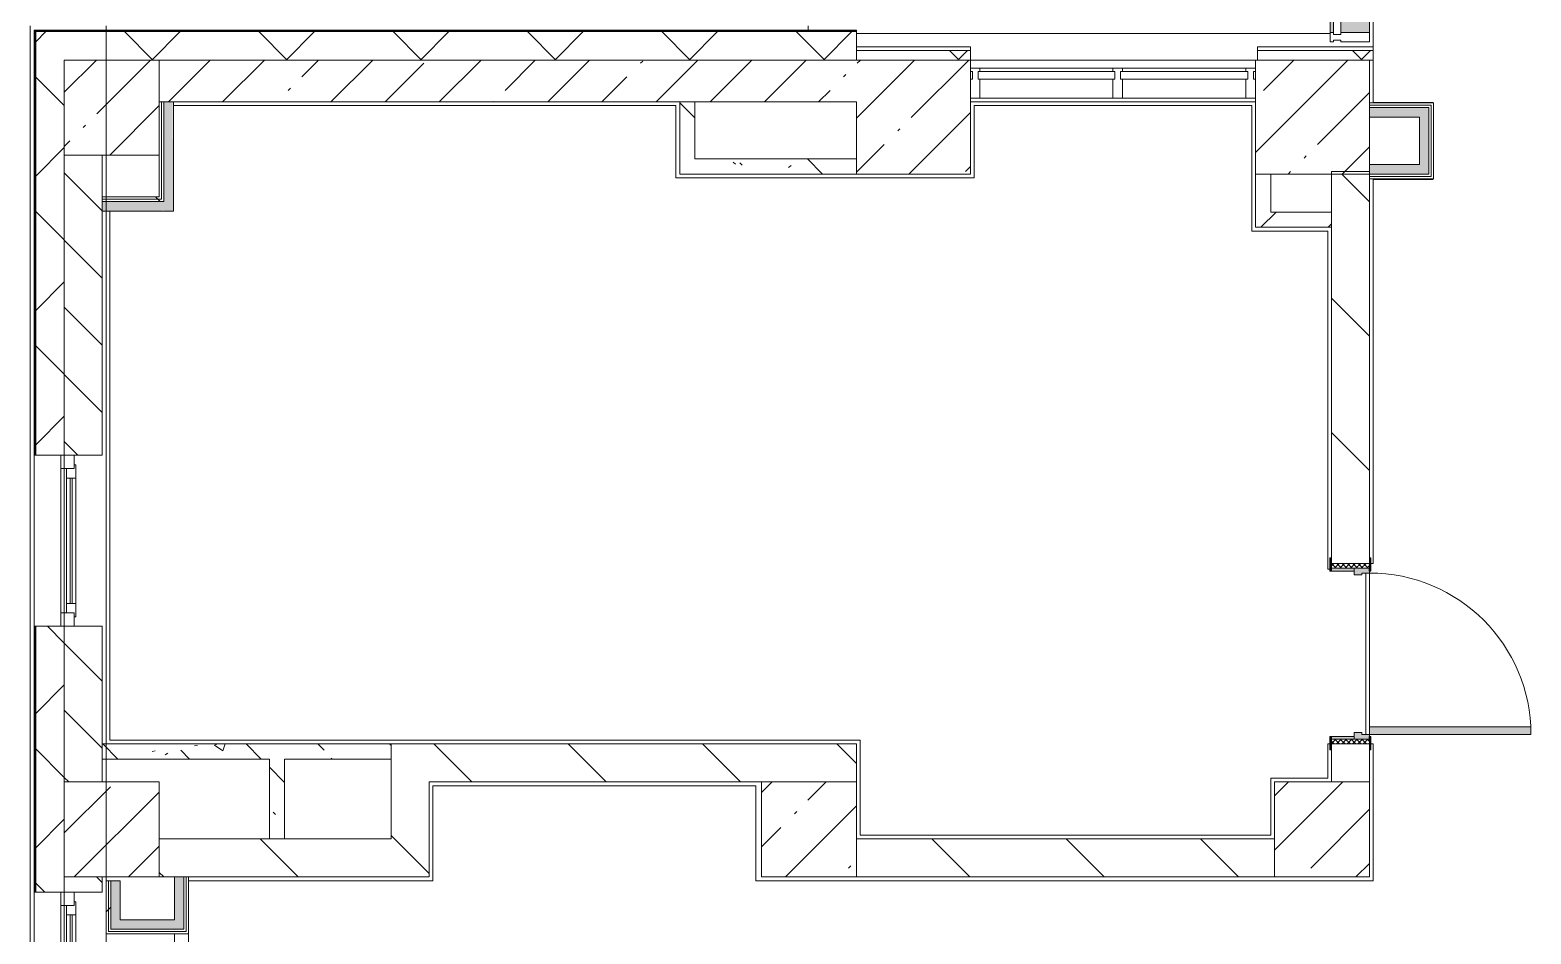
# Model space of a CAD drawing. Header units: millimetres. Extents: x 35144 to 233944, y -8553 to 29000.
# Drawn here: x 106644 to 114544, y 10600 to 15358 of the extents above; entities that cross this region are included whole.
import ezdxf

# ---------------------------------------------------------------- set-up
doc = ezdxf.new("R2010")
doc.units = ezdxf.units.MM
for name, color, linetype, lineweight, true_color in [('A-DOOR-3', 7, 'Continuous', 5, 0xaaaaaa), ('A-DOOR-4', 7, 'Continuous', 5, 0xe2e2e2), ('A-DOOR-FRAM-2', 7, 'Continuous', 5, 0xe2e2e2), ('A-DOOR-FRAM-3', 7, 'Continuous', 5, 0xaaaaaa), ('A-FLOR-1', 7, 'Continuous', 5, 0xaaaaaa), ('A-GLAZ-CWMG-4', 7, 'Continuous', 5, 0x383e42), ('I-WALL-29', 7, 'Continuous', 9, 0xe7e7e7), ('I-WALL-30', 7, 'Continuous', 5, 0xe7e7e7), ('I-WALL-33', 7, 'Continuous', 5, 0x787878)]:
    doc.layers.add(name, color=color, linetype=linetype, lineweight=lineweight, true_color=true_color)
for name, color, linetype, lineweight in [('A-GLAZ-2', 7, 'Continuous', 5), ('A-GLAZ-CURT-3', 7, 'Continuous', 5), ('A-GLAZ-CWMG-3', 7, 'Continuous', 5), ('A-WALL', 7, 'Continuous', 9), ('A-WALL-11', 7, 'Continuous', 5), ('I-WALL-32', 7, 'Continuous', 5), ('S-COLS-1', 7, 'Continuous', 5), ('Оси', 7, 'Continuous', 9)]:
    doc.layers.add(name, color=color, linetype=linetype, lineweight=lineweight)
pattern_1 = [(45, (106933.74, 0), (-353.553, 353.553), []), (135, (106933.74, 0), (-353.553, -353.553), [])]
pattern_2 = [(135, (106933.74, 0), (-353.553, -353.553), [])]
pattern_3 = [(45, (106933.74, 0), (-285.123, 285.123), []), (45, (107218.87, 0), (-285.123, 285.123), [504.031, -100.806, 16.764, -84.042])]
pattern_4 = [(135, (106933.74, 0), (-377.17, -377.17), [533.4, -88.9, 17.78, -88.9]), (135, (106933.74, 376.94), (-377.17, -377.17), []), (50, (106933.74, 0), (637.645, -55.787), [66.675, -733.425]), (355, (106933.74, 0), (-123.35, 668.7), [53.34, -586.74]), (100.451, (106986.9, -4.65), (514.3, 612.908), [56.665, -623.315]), (46.184, (106933.74, 177.8), (948.776, -147.15), [100.01, -1100.137]), (96.636, (107012.8, 165.5), (830.91, 865.997), [85, -934.973]), (351.184, (106933.7, 177.8), (830.92, 865.99), [80.01, -880.11]), (21, (107022.64, 133.35), (530.65, -357.928), [66.675, -733.425]), (326, (107022.64, 133.35), (216.308, 644.658), [53.34, -586.74]), (71.451, (107066.86, 103.5), (746.96, 286.724), [56.665, -623.315]), (37.5, (106933.74, 0), (10.8105, 295.9426), [16.764, -562.864, 16.764, -578.866, -588.962]), (37.5, (106933.74, 0), (10.8105, 295.9426), [-1175.258, 16.764, -572.198]), (7.5, (106933.74, 0), (233.869, 350.632), [16.764, -322.834, 16.764, -549.529, -224.472]), (7.5, (106933.74, 0), (233.869, 350.632), [-905.891, 16.764, -207.708]), (327.5, (106735.5, 0), (474.568, -20.0513), [16.764, -205.486, 16.764, -676.656, -920.115]), (327.5, (106735.5, 0), (474.568, -20.0513), [-915.67, 16.764, -903.351]), (317.5, (106646.6, 0), (518.452, 88.993), [16.764, -272.161, 16.764, -443.738, -653.415]), (317.5, (106646.6, 0), (518.452, 88.993), [-749.427, 16.764, -636.65])]
pattern_5 = [(45, (106933.74, 0), (-530.33, 530.33), []), (135, (106933.74, 0), (-530.33, -530.33), [])]

# ---------------------------------------------------------------- blocks, each defined once
blk = doc.blocks.new('Прямоугольный импост - Импост структурный с накладкой - 190мм-31929454-1_5_2_птичка')
at = {"layer": 'A-GLAZ-CWMG-3'}
for p, q in [((-50, 0), (-50, 17)), ((-50, 17), (0, 17)), ((-40, 0), (-50, 0)), ((-40, -40), (-40, 0)), ((0, 0), (-10, 0)), ((-10, 0), (-10, -40)), ((0, 17), (0, 0)), ((-50, -190), (-50, -40)), ((-50, -40), (-40, -40)), ((-10, -40), (0, -40)), ((0, -40), (0, -190)), ((0, -190), (-50, -190))]:
    blk.add_line(p, q, dxfattribs=at)
blk = doc.blocks.new('Системная панель - Стекло - 40мм-32473990-1_5_2_птичка')
at = {"layer": 'A-GLAZ-CURT-3'}
for p, q in [((325, 40), (-325, 40)), ((-325, 40), (-325, 0)), ((-325, 0), (325, 0)), ((325, 0), (325, 40))]:
    blk.add_line(p, q, dxfattribs=at)
blk = doc.blocks.new('Прямоугольный импост - Импост структурный с накладкой - 190мм-32473988-1_5_2_птичка')
at = {"layer": 'A-GLAZ-CWMG-4'}
for points in [[(6553, 15345), (6570, 15345), (6570, 15975), (6553, 15975), (6553, 15586.8)], [(6760, 15345), (6760, 15975), (6610, 15975), (6610, 15345)]]:
    blk.add_hatch(color=256, dxfattribs=at).paths.add_polyline_path(points)
at = {"layer": 'A-GLAZ-CWMG-3'}
for p, q in [((6553, 15345), (6553, 15975)), ((6760, 15345), (6760, 15975))]:
    blk.add_line(p, q, dxfattribs=at)
blk = doc.blocks.new('BSC_Колонна _Прямоугольная - 500х500-V125-1_5_2_птичка')
at = {"layer": 'S-COLS-1'}
h = blk.add_hatch(dxfattribs=at)
h.set_pattern_fill('FP_122', color=256, style=0, pattern_type=2)
h.set_pattern_definition([(45, (-140, -14950), (-285.123, 285.123), []), (45, (145.12, -14950), (-285.123, 285.123), [504.031, -100.806, 16.764, -84.042])])
h.paths.add_polyline_path([(250, -250), (250, 250), (-250, 250), (-250, -250), (65.2, -250)])
for p, q in [((250, 250), (-250, 250)), ((-250, 250), (-250, -250)), ((250, -250), (250, 250)), ((-250, -250), (250, -250))]:
    blk.add_line(p, q, dxfattribs=at)
blk = doc.blocks.new('120_Окно_СКБ_2Ст - 120_Окно_СКБ_2Ст 2300х2500 _мал створка справа_-22272277-1_5_2_птичка')
at = {"layer": 'A-GLAZ-2'}
for p, q in [((-1150, -127), (-1150, -57)), ((-1150, -57), (-1080, -57)), ((1150, -57), (-1150, -57)), ((-1080, -57), (-1080, -127)), ((250, -127), (250, -57)), ((250, -57), (320, -57)), ((320, -57), (320, -127)), ((1080, -127), (1080, -57)), ((1080, -57), (1150, -57)), ((1150, -57), (1150, -127)), ((-1080, -127), (-1150, -127)), ((-1150, -127), (-1100, -127)), ((-1080, -127), (-1100, -127)), ((-1100, -127), (-1100, -137)), ((-1100, -137), (270, -137)), ((270, -137), (-1100, -137)), ((250, -87), (-1080, -87)), ((-1080, -87), (-1080, -127)), ((-1030, -137), (-1030, -87)), ((-1030, -107), (200, -107)), ((200, -117), (-1030, -117)), ((200, -137), (200, -87)), ((250, -127), (250, -87)), ((320, -127), (250, -127)), ((270, -127), (250, -127)), ((270, -127), (300, -127)), ((270, -137), (270, -127)), ((320, -127), (300, -127)), ((300, -127), (300, -137)), ((300, -137), (1100, -137)), ((1100, -137), (300, -137)), ((1080, -87), (320, -87)), ((320, -87), (320, -127)), ((370, -137), (370, -87)), ((370, -107), (1030, -107)), ((1030, -117), (370, -117)), ((1030, -137), (1030, -87)), ((1080, -127), (1080, -87)), ((1150, -127), (1080, -127)), ((1100, -127), (1080, -127)), ((1100, -127), (1150, -127)), ((1100, -137), (1100, -127))]:
    blk.add_line(p, q, dxfattribs=at)
blk = doc.blocks.new('120_Окно_СКБ_1Ст - 120_Окно_СКБ_1Ст 900х2500_h_-V136-1_5_2_птичка')
at = {"layer": 'A-GLAZ-2'}
for p, q in [((-450, -127), (-450, -57)), ((-450, -57), (-380, -57)), ((450, -57), (-450, -57)), ((-380, -57), (-380, -127)), ((380, -127), (380, -57)), ((380, -57), (450, -57)), ((450, -57), (450, -127)), ((-380, -127), (-450, -127)), ((-450, -127), (-400, -127)), ((-380, -127), (-400, -127)), ((-400, -127), (-400, -137)), ((-400, -137), (400, -137)), ((400, -137), (-400, -137)), ((380, -87), (-380, -87)), ((-380, -87), (-380, -127)), ((-330, -137), (-330, -87)), ((-330, -107), (330, -107)), ((330, -117), (-330, -117)), ((330, -137), (330, -87)), ((380, -127), (380, -87)), ((450, -127), (380, -127)), ((400, -127), (380, -127)), ((400, -127), (450, -127)), ((400, -137), (400, -127))]:
    blk.add_line(p, q, dxfattribs=at)
blk = doc.blocks.new('110_Дверь_СКБ_1Ст_Внутренняя1 - Д-8 950x2100h_охрана-V164-1_5_2_птичка')
at = {"layer": 'A-DOOR-3'}
h = blk.add_hatch(dxfattribs=at)
h.set_pattern_fill('FP_31', color=256, style=0, pattern_type=2)
h.set_pattern_definition([(135, (1826.41, 164.685), (-14.14214, -14.14214), []), (225, (1826.41, 164.685), (14.14214, -14.14214), [])])
h.paths.add_polyline_path([(487.5, 100), (462.5, 100), (462.5, -100), (487.5, -100), (487.5, 87.1)])
at = {"layer": 'A-DOOR-4'}
h = blk.add_hatch(color=256, dxfattribs=at)
h.paths.add_polyline_path([(462.5, 80), (462.5, 100), (437.5, 100), (437.5, 60), (427.5, 60), (427.5, 20), (462.5, 20)])
h.paths.add_polyline_path([(-402.5, 20), (-402.5, 60), (-412.5, 60), (-412.5, 100), (-437.5, 100), (-433.5, 20), (-412.5, 20)])
at = {"layer": 'A-DOOR-FRAM-2'}
for points in [[(437.5, 950), (397.5, 950), (397.5, 100), (437.5, 100), (437.5, 120)], [(-422.5, 108), (-492.5, 108), (-492.5, 100), (-422.5, 100.8)], [(517.5, 100), (517.5, 108), (447.5, 108), (447.5, 100), (487.5, 100)], [(-422.5, 20), (-437.5, 20), (-433.5, -100), (-422.5, -100)], [(462.5, -100), (462.5, 20), (447.5, 20), (447.5, -100)], [(-422.5, -100), (-492.5, -100), (-492.5, -108), (-422.5, -108)], [(517.5, -100), (447.5, -100), (447.5, -108), (517.5, -108)]]:
    blk.add_hatch(color=256, dxfattribs=at).paths.add_polyline_path(points)
at = {"layer": 'A-DOOR-FRAM-3'}
h = blk.add_hatch(dxfattribs=at)
h.set_pattern_fill('FP_32', color=256, style=0, pattern_type=2)
h.set_pattern_definition([(45, (-296.384, 164.685), (-14.1421, 14.1421), []), (135, (-296.384, 164.685), (-14.1421, -14.1421), [])])
h.paths.add_polyline_path([(-437.5, 100), (-462.5, 100), (-462.5, -100), (-437.5, -100), (-437.5, 80)])
at = {"layer": 'A-DOOR-3'}
for p, q in [((437.5, 950), (397.5, 950)), ((397.5, 950), (397.5, 100)), ((437.5, 100), (437.5, 950)), ((397.5, 100), (437.5, 100))]:
    blk.add_line(p, q, dxfattribs=at)
blk.add_arc((437.5, 100), 850, 90, 180, dxfattribs=at)
at = {"layer": 'A-DOOR-FRAM-3'}
for p, q in [((-422.5, 108), (-492.5, 108)), ((-492.5, 108), (-492.5, 100)), ((-492.5, 100), (-422.5, 100)), ((-437.5, 100), (-462.5, 100)), ((-462.5, 100), (-462.5, -100)), ((-412.5, 100), (-437.5, 100)), ((-437.5, 100), (-437.5, 20)), ((-437.5, -100), (-437.5, 100)), ((-422.5, 100), (-437.5, 100)), ((-437.5, 100), (-437.5, 99)), ((-437.5, 99), (-422.5, 99)), ((-422.5, 100), (-422.5, 108)), ((-422.5, 99), (-422.5, 100)), ((-412.5, 60), (-412.5, 100)), ((437.5, 100), (437.5, 60)), ((462.5, 100), (437.5, 100)), ((517.5, 108), (447.5, 108)), ((447.5, 108), (447.5, 100)), ((462.5, 100), (447.5, 100)), ((447.5, 100), (447.5, 99)), ((447.5, 100), (517.5, 100)), ((447.5, 99), (462.5, 99)), ((462.5, 20), (462.5, 100)), ((487.5, 100), (462.5, 100)), ((462.5, 100), (462.5, -100)), ((462.5, 99), (462.5, 100)), ((487.5, -100), (487.5, 100)), ((517.5, 100), (517.5, 108)), ((-437.5, 20), (-402.5, 20)), ((-422.5, 20), (-437.5, 20)), ((-437.5, 20), (-437.5, -100)), ((-422.5, -100), (-422.5, 20)), ((-402.5, 60), (-412.5, 60)), ((-402.5, 20), (-402.5, 60)), ((437.5, 60), (427.5, 60)), ((427.5, 60), (427.5, 20)), ((427.5, 20), (462.5, 20)), ((462.5, 20), (447.5, 20)), ((447.5, 20), (447.5, -100)), ((462.5, -100), (462.5, 20)), ((-422.5, -100), (-492.5, -100)), ((-492.5, -100), (-492.5, -108)), ((-492.5, -108), (-422.5, -108)), ((-462.5, -100), (-437.5, -100)), ((-437.5, -100), (-422.5, -100)), ((-422.5, -108), (-422.5, -100)), ((447.5, -100), (462.5, -100)), ((517.5, -100), (447.5, -100)), ((447.5, -100), (447.5, -108)), ((447.5, -108), (517.5, -108)), ((462.5, -100), (487.5, -100)), ((517.5, -108), (517.5, -100))]:
    blk.add_line(p, q, dxfattribs=at)
blk = doc.blocks.new('BSC_Колонна _Прямоугольная - 500х500-22206884-1_5_2_птичка')
at = {"layer": 'S-COLS-1'}
h = blk.add_hatch(dxfattribs=at)
h.set_pattern_fill('FP_169', color=256, style=0, pattern_type=2)
h.set_pattern_definition([(45, (-6510, -11150), (-285.123, 285.123), []), (45, (-6224.88, -11150), (-285.123, 285.123), [504.031, -100.806, 16.764, -84.042])])
h.paths.add_polyline_path([(-54.2, -250), (250, -250), (250, 250), (-250, 248.7), (-250, -250), (-69, -250)])
for p, q in [((250, 250), (-250, 250)), ((-250, 250), (-250, -250)), ((250, -250), (250, 250)), ((-250, -250), (250, -250))]:
    blk.add_line(p, q, dxfattribs=at)
blk = doc.blocks.new('BSC_Колонна _Прямоугольная - 500х500-V184-1_5_2_птичка')
at = {"layer": 'S-COLS-1'}
h = blk.add_hatch(dxfattribs=at)
h.set_pattern_fill('FP_170', color=256, style=0, pattern_type=2)
h.set_pattern_definition([(45, (-3810, -11150), (-285.123, 285.123), []), (45, (-3524.88, -11150), (-285.123, 285.123), [504.031, -100.806, 16.764, -84.042])])
h.paths.add_polyline_path([(-80, -250), (250, -250), (250, 250), (-250, 250), (-250, -250)])
for p, q in [((250, 250), (-250, 250)), ((-250, 250), (-250, -250)), ((250, -250), (250, 250)), ((-250, -250), (250, -250))]:
    blk.add_line(p, q, dxfattribs=at)
blk = doc.blocks.new('BSC_Колонна _Прямоугольная - 500х500-V194-1_5_2_птичка')
at = {"layer": 'S-COLS-1'}
h = blk.add_hatch(dxfattribs=at)
h.set_pattern_fill('FP_179', color=256, style=0, pattern_type=2)
h.set_pattern_definition([(45, (-140, -11150), (-285.123, 285.123), []), (45, (145.12, -11150), (-285.123, 285.123), [504.031, -100.806, 16.764, -84.042])])
h.paths.add_polyline_path([(-250, -250), (250, -250), (250, 250), (-250, 250), (-250, -156)])
for p, q in [((250, 250), (-250, 250)), ((-250, 250), (-250, -250)), ((250, -250), (250, 250)), ((-250, -250), (250, -250))]:
    blk.add_line(p, q, dxfattribs=at)
blk = doc.blocks.new('Системная панель - Стекло - 40мм-23997278-1_5_2_птичка')
at = {"layer": 'A-GLAZ-CURT-3'}
for p, q in [((360, 0), (-360, 0)), ((-360, 0), (-360, -40)), ((-360, -40), (360, -40)), ((360, -40), (360, 0))]:
    blk.add_line(p, q, dxfattribs=at)
blk = doc.blocks.new('Прямоугольный импост - Импост структурный с накладкой - 160мм-23997279-1_5_2_птичка')
at = {"layer": 'A-GLAZ-CWMG-3'}
for p, q in [((-50, 40), (-50, 140)), ((-50, 140), (0, 140)), ((0, 140), (0, 40)), ((-40, 40), (-50, 40)), ((-50, -17), (-50, 0)), ((-50, 0), (-40, 0)), ((-40, 0), (-40, 40)), ((-10, 40), (-10, 0)), ((0, 40), (-10, 40)), ((-10, 0), (0, 0)), ((0, 0), (0, -17)), ((0, -17), (-50, -17))]:
    blk.add_line(p, q, dxfattribs=at)
blk = doc.blocks.new('Прямоугольный импост - Импост структурный с накладкой - 160мм-23997280-1_5_2_птичка')
at = {"layer": 'A-GLAZ-CWMG-3'}
for p, q in [((0, 140), (-50, 140)), ((-50, 140), (-50, 40)), ((0, 40), (0, 140)), ((-50, 40), (-40, 40)), ((-40, 0), (-50, 0)), ((-50, 0), (-50, -17)), ((-40, 40), (-40, 0)), ((-10, 0), (-10, 40)), ((-10, 40), (0, 40)), ((0, 0), (-10, 0)), ((0, -17), (0, 0)), ((-50, -17), (0, -17))]:
    blk.add_line(p, q, dxfattribs=at)
blk = doc.blocks.new('Прямоугольный импост - Импост структурный с накладкой - 160мм-23752558-1_5_2_птичка')
at = {"layer": 'A-GLAZ-CWMG-3'}
for p, q in [((5410, 15157), (4710, 15157)), ((5410, 15000), (4710, 15000))]:
    blk.add_line(p, q, dxfattribs=at)
blk = doc.blocks.new('Системная панель - Стекло - 40мм-23997281-1_5_2_птичка')
at = {"layer": 'A-GLAZ-CURT-3'}
for p, q in [((335, 0), (-335, 0)), ((-335, 0), (-335, -40)), ((335, -40), (335, 0)), ((-335, -40), (335, -40))]:
    blk.add_line(p, q, dxfattribs=at)
blk = doc.blocks.new('Прямоугольный импост - Импост структурный с накладкой - 160мм-23772036-1_5_2_птичка')
at = {"layer": 'A-GLAZ-CWMG-3'}
for p, q in [((6110, 15157), (5460, 15157)), ((6110, 15000), (5460, 15000))]:
    blk.add_line(p, q, dxfattribs=at)
blk = doc.blocks.new('Прямоугольный импост - Импост структурный с накладкой - 160мм-23997282-1_5_2_птичка')
at = {"layer": 'A-GLAZ-CWMG-3'}
for p, q in [((-25, 40), (-25, 140)), ((-25, 140), (25, 140)), ((25, 140), (25, 40)), ((-15, 40), (-25, 40)), ((-25, -17), (-25, 0)), ((-25, 0), (-15, 0)), ((-15, 0), (-15, 40)), ((15, 40), (15, 0)), ((25, 40), (15, 40)), ((15, 0), (25, 0)), ((25, 0), (25, -17)), ((25, -17), (-25, -17))]:
    blk.add_line(p, q, dxfattribs=at)
blk = doc.blocks.new('Зашивка приборов отопления14 - Зашивка приборов отопления-33280456-1_5_2_птичка')
at = {"layer": 'A-WALL-11'}
for p, q in [((37471.9, 23439), (35371.9, 23439)), ((35371.9, 23079), (37471.9, 23079)), ((37471.9, 23079), (35371.9, 23079)), ((35371.9, 23004), (37471.9, 23004))]:
    blk.add_line(p, q, dxfattribs=at)

msp = doc.modelspace()

# ---------------------------------------------------------------- hatches: boundary and pattern name
at = {"layer": 'A-WALL-11'}
h = msp.add_hatch(dxfattribs=at)
h.set_pattern_fill('FP_98', color=256, style=0, pattern_type=2)
h.set_pattern_definition(pattern_1)
h.paths.add_polyline_path([(106823.7, -100), (106823.7, 3670), (106673.7, 3670), (106673.7, -100)])
h.paths.add_polyline_path([(106673.7, 5220), (106823.7, 5220), (106823.7, 5620), (106673.7, 5620), (106673.7, 5520)])
h.paths.add_polyline_path([(106673.7, 7320), (106823.7, 7320), (106823.7, 8520), (106673.7, 8520), (106673.7, 7544.6)])
h.paths.add_polyline_path([(106734.4, 10820), (106823.7, 10820), (106823.7, 12220), (106673.7, 12220), (106673.7, 10820)])
h.paths.add_polyline_path([(106823.7, 13120), (106823.2, 15350), (106673.7, 15350), (106673.7, 13120), (106779.4, 13120)])
h = msp.add_hatch(dxfattribs=at)
h.set_pattern_fill('FP_98', color=256, style=0, pattern_type=2)
h.set_pattern_definition(pattern_1)
h.paths.add_polyline_path([(110819.9, 15200), (110993.7, 15200), (110992.6, 15350), (106823.7, 15350), (106823.7, 15200), (110738.7, 15200)])
h = msp.add_hatch(dxfattribs=at)
h.set_pattern_fill('FP_90', color=256, style=0, pattern_type=2)
h.set_pattern_definition([(135, (106933.74, 0), (-176.7767, -176.7767), [])])
h.paths.add_polyline_path([(107023.7, 7900), (107023.7, 8520), (106823.7, 8520), (106823.7, 7900)])
h.paths.add_polyline_path([(107023.7, 10820), (107023.7, 10900), (106823.7, 10900), (106823.7, 10820)])
h.paths.add_polyline_path([(106823.7, 11400), (107023.7, 11400), (107023.7, 12220), (106823.7, 12220), (106823.7, 12143.8)])
h.paths.add_polyline_path([(106933.1, 13120), (107023.7, 13120), (107023.7, 14700), (106823.7, 14700), (106823.7, 13120), (106920.3, 13120)])
at = {"layer": 'I-WALL-29'}
for points in [[(107398.7, 14405), (107393.7, 14980), (107348.7, 14980), (107348.7, 14405), (107393.2, 14405)], [(107323.7, 14405), (107348.7, 14410), (107348.7, 14455), (107023.7, 14455), (107023.7, 14405), (107315.8, 14405)]]:
    msp.add_hatch(color=256, dxfattribs=at).paths.add_polyline_path(points)
at = {"layer": 'I-WALL-30'}
for points in [[(114006.2, 14900), (114006.2, 14950), (113693.7, 14950), (113693.7, 14900), (113956.2, 14900)], [(114006.2, 14650), (114006.2, 14900), (113956.2, 14900), (113956.2, 14650)], [(113693.7, 14600), (114006.2, 14600), (114006.2, 14650), (113693.7, 14650), (113693.7, 14612.5)], [(107118.7, 10675), (107118.7, 10880), (107068.7, 10880), (107068.7, 10675)], [(107453.7, 10625), (107453.7, 10900), (107403.7, 10900), (107403.7, 10625)], [(107274.7, 10625), (107403.7, 10625), (107403.7, 10675), (107068.7, 10675), (107068.7, 10625)]]:
    msp.add_hatch(color=256, dxfattribs=at).paths.add_polyline_path(points)
at = {"layer": 'I-WALL-32'}
h = msp.add_hatch(dxfattribs=at)
h.set_pattern_fill('FP_98', color=256, style=0, pattern_type=2)
h.set_pattern_definition(pattern_1)
h.paths.add_polyline_path([(111004.2, 15200), (111593.7, 15200), (111593.7, 15250), (110993.7, 15250), (110993.7, 15200)])
h = msp.add_hatch(dxfattribs=at)
h.set_pattern_fill('FP_98', color=256, style=0, pattern_type=2)
h.set_pattern_definition(pattern_1)
h.paths.add_polyline_path([(113592.1, 15200), (113713.7, 15200), (113713.7, 15250), (113103.7, 15250), (113103.7, 15200), (113486.7, 15200)])
h = msp.add_hatch(dxfattribs=at)
h.set_pattern_fill('FP_91', color=256, style=0, pattern_type=2)
h.set_pattern_definition(pattern_3)
h.paths.add_polyline_path([(110663.7, 14980), (110993.7, 14980), (110992.6, 15200), (107323.7, 15200), (107323.7, 14980), (110527.9, 14980)])
h = msp.add_hatch(dxfattribs=at)
h.set_pattern_fill('FP_97', color=256, style=0, pattern_type=2)
h.set_pattern_definition(pattern_2)
h.paths.add_polyline_path([(113493.7, 11400), (113693.7, 11400), (113693.7, 11600), (113493.7, 11600), (113493.7, 11420)])
h.paths.add_polyline_path([(113493.7, 12550), (113693.7, 12550), (113693.7, 14612.5), (113682, 14600), (113493.7, 14600), (113493.7, 12580)])
h = msp.add_hatch(dxfattribs=at)
h.set_pattern_fill('FP_188', color=256, style=0, pattern_type=2)
h.set_pattern_definition(pattern_5)
h.paths.add_polyline_path([(107023.7, 14467.5), (107323.7, 14467.5), (107323.7, 14480), (107023.7, 14480)])
h = msp.add_hatch(dxfattribs=at)
h.set_pattern_fill('FP_188', color=256, style=0, pattern_type=2)
h.set_pattern_definition(pattern_5)
h.paths.add_polyline_path([(107233, 14455), (107336.2, 14455), (107336.2, 14467.5), (107023.7, 14467.5), (107023.7, 14455), (107043.7, 14455)])
h = msp.add_hatch(dxfattribs=at)
h.set_pattern_fill('FP_96', color=256, style=0, pattern_type=2)
h.set_pattern_definition([(45, (106933.74, 0), (-176.7767, 176.7767), [])])
h.paths.add_polyline_path([(113473.7, 14320), (113493.7, 14320), (113493.7, 14400), (113093.7, 14400), (113093.7, 14320), (113316.3, 14320)])
h = msp.add_hatch(dxfattribs=at)
h.set_pattern_fill('FP_97', color=256, style=0, pattern_type=2)
h.set_pattern_definition(pattern_2)
h.paths.add_polyline_path([(108598, 10900), (108743.7, 10900), (108743.7, 11600), (108543.7, 11600), (108543.7, 10900)])
h = msp.add_hatch(dxfattribs=at)
h.set_pattern_fill('FP_97', color=256, style=0, pattern_type=2)
h.set_pattern_definition(pattern_2)
h.paths.add_polyline_path([(108743.7, 11400), (110993.7, 11400), (110993.7, 11600), (108743.7, 11600)])
h = msp.add_hatch(dxfattribs=at)
h.set_pattern_fill('FP_97', color=256, style=0, pattern_type=2)
h.set_pattern_definition(pattern_2)
h.paths.add_polyline_path([(107323.7, 10900), (108543.7, 10900), (108543.7, 11100), (107323.7, 11100), (107323.7, 10968.2)])
h = msp.add_hatch(dxfattribs=at)
h.set_pattern_fill('FP_97', color=256, style=0, pattern_type=2)
h.set_pattern_definition(pattern_2)
h.paths.add_polyline_path([(111438.7, 10900), (113193.7, 10900), (113193.7, 11100), (110993.7, 11100), (110993.7, 10900)])
h = msp.add_hatch(dxfattribs=at)
h.set_pattern_fill('FP_188', color=256, style=0, pattern_type=2)
h.set_pattern_definition(pattern_5)
h.paths.add_polyline_path([(107056.2, 10612.5), (107056.2, 10880), (107043.7, 10880), (107043.7, 10612.5), (107053.1, 10612.5)])
h = msp.add_hatch(dxfattribs=at)
h.set_pattern_fill('FP_188', color=256, style=0, pattern_type=2)
h.set_pattern_definition(pattern_5)
h.paths.add_polyline_path([(107056.2, 10625), (107068.7, 10625), (107068.7, 10880), (107056.2, 10880), (107056.2, 10675)])
at = {"layer": 'I-WALL-33'}
h = msp.add_hatch(dxfattribs=at)
h.set_pattern_fill('FP_111', color=256, style=0, pattern_type=2)
h.set_pattern_definition(pattern_4)
h.paths.add_polyline_path([(110063.7, 14600), (110143.7, 14600), (110143.7, 14980), (110063.7, 14980), (110063.7, 14960)])
h = msp.add_hatch(dxfattribs=at)
h.set_pattern_fill('FP_111', color=256, style=0, pattern_type=2)
h.set_pattern_definition(pattern_4)
h.paths.add_polyline_path([(110979.8, 14600), (110993.7, 14600), (110993.7, 14680), (110143.7, 14680), (110143.7, 14600), (110843.7, 14600)])
h = msp.add_hatch(dxfattribs=at)
h.set_pattern_fill('FP_111', color=256, style=0, pattern_type=2)
h.set_pattern_definition(pattern_4)
h.paths.add_polyline_path([(107023.7, 11520), (108543.7, 11520), (108543.7, 11600), (107023.7, 11600)])
h = msp.add_hatch(dxfattribs=at)
h.set_pattern_fill('FP_111', color=256, style=0, pattern_type=2)
h.set_pattern_definition(pattern_4)
h.paths.add_polyline_path([(107903.7, 11100), (107983.7, 11100), (107983.7, 11520), (107903.7, 11520), (107903.7, 11128.6)])
at = {"layer": 'S-COLS-1'}
h = msp.add_hatch(dxfattribs=at)
h.set_pattern_fill('FP_91', color=256, style=0, pattern_type=2)
h.set_pattern_definition(pattern_3)
h.paths.add_polyline_path([(111196.9, 14600), (111593.7, 14600), (111593.7, 15200), (110993.7, 15200), (110993.7, 14600)])
h = msp.add_hatch(dxfattribs=at)
h.set_pattern_fill('FP_91', color=256, style=0, pattern_type=2)
h.set_pattern_definition(pattern_3)
h.paths.add_polyline_path([(113093.7, 14600), (113685.2, 14600), (113693.7, 14612.5), (113693.7, 15200), (113093.7, 15200), (113093.7, 14960)])

# ---------------------------------------------------------------- linework, layer by layer
at = {"layer": 'A-FLOR-1'}
for p, q in [((113713.7, 16010), (113713.7, 15270)), ((110993.7, 15340), (113486.7, 15340)), ((113713.7, 15200), (113713.7, 14976)), ((110043.7, 14960), (107398.7, 14960)), ((110043.7, 14580), (110043.7, 14960)), ((113073.7, 14960), (111613.7, 14960)), ((111613.7, 14960), (111613.7, 14580)), ((113073.7, 14300), (113073.7, 14960)), ((113713.7, 14976), (114028.7, 14976)), ((111613.7, 14580), (110043.7, 14580)), ((114028.7, 14571), (113713.7, 14571)), ((113713.7, 14571), (113713.7, 12550)), ((107063.7, 14405), (107063.7, 11620)), ((113473.7, 14300), (113073.7, 14300)), ((113473.7, 12521), (113473.7, 14300)), ((113485.7, 12521), (113473.7, 12521)), ((113673.7, 11650), (113673.7, 12500)), ((113693.7, 12500), (113693.7, 11690)), ((113713.7, 12550), (113701.7, 12550)), ((107063.7, 11620), (111013.7, 11620)), ((111013.7, 11620), (111013.7, 11120)), ((113473.7, 11420), (113473.7, 11600)), ((113473.7, 11600), (113485.7, 11600)), ((113701.7, 11600), (113713.7, 11600)), ((113713.7, 11600), (113713.7, 10880)), ((110464.7, 11380), (108764.7, 11380)), ((108764.7, 11380), (108764.7, 10880)), ((110464.7, 10880), (110464.7, 11380)), ((113173.7, 11120), (113173.7, 11420)), ((113173.7, 11420), (113473.7, 11420)), ((111013.7, 11120), (113173.7, 11120)), ((107043.7, 10900), (107043.7, 10880)), ((108764.7, 10880), (107478.7, 10880)), ((113713.7, 10880), (110464.7, 10880))]:
    msp.add_line(p, q, dxfattribs=at)
at = {"layer": 'A-WALL'}
for p, q in [((106670.7, 15353), (106670.7, 13120)), ((110993.7, 15353), (106670.7, 15353)), ((106673.7, 15350), (106673.7, 13120)), ((110993.7, 15350), (106673.7, 15350)), ((111593.7, 15250), (110993.7, 15250)), ((113713.7, 15250), (113103.7, 15250)), ((107323.7, 15200), (110993.7, 15200)), ((107398.7, 14980), (107323.7, 14980)), ((107336.2, 14467.5), (107336.2, 14980)), ((107348.7, 14455), (107348.7, 14980)), ((110143.7, 14980), (110063.7, 14980)), ((114018.7, 14962.5), (113693.7, 14962.5)), ((114006.2, 14950), (113693.7, 14950)), ((114006.2, 14600), (114006.2, 14950)), ((114018.7, 14587.5), (114018.7, 14962.5)), ((106823.7, 13120), (106823.7, 14700)), ((113693.7, 14600), (114006.2, 14600)), ((113693.7, 14587.5), (114018.7, 14587.5)), ((107023.7, 14467.5), (107336.2, 14467.5)), ((107023.7, 14455), (107348.7, 14455)), ((113493.7, 14320), (113493.7, 14400)), ((106670.7, 12220), (106670.7, 10820)), ((106673.7, 12220), (106673.7, 10820)), ((106823.7, 11400), (106823.7, 12220)), ((107023.7, 11600), (107023.7, 11520)), ((108543.7, 11600), (108543.7, 11520)), ((107903.7, 11100), (107983.7, 11100)), ((106823.7, 10820), (106823.7, 10900)), ((107056.2, 10880), (107056.2, 10612.5)), ((107068.7, 10880), (107068.7, 10625)), ((107453.7, 10625), (107453.7, 10900)), ((107466.2, 10612.5), (107466.2, 10900)), ((107056.2, 10612.5), (107466.2, 10612.5)), ((107068.7, 10625), (107453.7, 10625))]:
    msp.add_line(p, q, dxfattribs=at)
at = {"layer": 'A-WALL-11'}
for p, q in [((106643.7, 7205), (106643.7, 15380)), ((106665.7, 7320), (106665.7, 15358)), ((110993.7, 15358), (106665.7, 15358)), ((110738.7, 15357.7), (110738.7, 15380)), ((110993.7, 15270), (110993.7, 15358)), ((107023.7, 13120), (107023.7, 14700)), ((106665.7, 13120), (107023.7, 13120)), ((106823.7, 13120), (106823.7, 12220)), ((107023.7, 12220), (106665.7, 12220)), ((107023.7, 11600), (107023.7, 12220)), ((107023.7, 11400), (107023.7, 11520)), ((107023.7, 10820), (107023.7, 10900)), ((106665.7, 10820), (107023.7, 10820)), ((106823.7, 10820), (106823.7, 8520))]:
    msp.add_line(p, q, dxfattribs=at)
at = {"layer": 'I-WALL-32'}
for p, q in [((111593.7, 15270), (110993.7, 15270)), ((110993.7, 15270), (110993.7, 15200)), ((111593.7, 15200), (111593.7, 15270)), ((113713.7, 15270), (113103.7, 15270)), ((113103.7, 15270), (113103.7, 15200)), ((113713.7, 15200), (113713.7, 15270)), ((110993.7, 15200), (113093.7, 15200)), ((113103.7, 15200), (113713.7, 15200)), ((107398.7, 14980), (110063.7, 14980)), ((107398.7, 14405), (107398.7, 14980)), ((110063.7, 14980), (110063.7, 14600)), ((110143.7, 14980), (110993.7, 14980)), ((110143.7, 14680), (110143.7, 14980)), ((113093.7, 14980), (111593.7, 14980)), ((114031.2, 14975), (113693.7, 14975)), ((113693.7, 14975), (113693.7, 14900)), ((114031.2, 14575), (114031.2, 14975)), ((113693.7, 14900), (113956.2, 14900)), ((113956.2, 14900), (113956.2, 14650)), ((107043.7, 14700), (107043.7, 14480)), ((107323.7, 14700), (107323.7, 14480)), ((110993.7, 14680), (110143.7, 14680)), ((110993.7, 14600), (110993.7, 14680)), ((113956.2, 14650), (113693.7, 14650)), ((113693.7, 14650), (113693.7, 12580)), ((110063.7, 14600), (110993.7, 14600)), ((113173.7, 14600), (113093.7, 14600)), ((113093.7, 14600), (113093.7, 14320)), ((113173.7, 14400), (113173.7, 14600)), ((113493.7, 14612.5), (113493.7, 14400)), ((113693.7, 14612.5), (113493.7, 14612.5)), ((113693.7, 14575), (114031.2, 14575)), ((107323.7, 14480), (107023.7, 14480)), ((107023.7, 14405), (107398.7, 14405)), ((107043.7, 14405), (107043.7, 11600)), ((113493.7, 14400), (113173.7, 14400)), ((113093.7, 14320), (113493.7, 14320)), ((113493.7, 14320), (113493.7, 12580)), ((110993.7, 11600), (107023.7, 11600)), ((110993.7, 11400), (110993.7, 11600)), ((113493.7, 11570), (113493.7, 11400)), ((113693.7, 11400), (113693.7, 11570)), ((107023.7, 11520), (107903.7, 11520)), ((107043.7, 11520), (107043.7, 11400)), ((107903.7, 11520), (107903.7, 11100)), ((107983.7, 11520), (108543.7, 11520)), ((107983.7, 11100), (107983.7, 11520)), ((108543.7, 11520), (108543.7, 11100)), ((108743.7, 10900), (108743.7, 11400)), ((108743.7, 11400), (110493.7, 11400)), ((107903.7, 11100), (107323.7, 11100)), ((108543.7, 11100), (107983.7, 11100)), ((113193.7, 11100), (110993.7, 11100)), ((107043.7, 10900), (107043.7, 8500)), ((107118.7, 10880), (107043.7, 10880)), ((107118.7, 10675), (107118.7, 10880)), ((107323.7, 10900), (108743.7, 10900)), ((107403.7, 10900), (107403.7, 10675)), ((107478.7, 10600), (107478.7, 10900)), ((110993.7, 10900), (113193.7, 10900)), ((107403.7, 10675), (107118.7, 10675)), ((107043.7, 10600), (107478.7, 10600))]:
    msp.add_line(p, q, dxfattribs=at)
at = {"layer": 'S-COLS-1'}
for p, q in [((111593.7, 15200), (110993.7, 15200)), ((111593.7, 14600), (111593.7, 15200)), ((113693.7, 15200), (113093.7, 15200)), ((113093.7, 15200), (113093.7, 14600)), ((113693.7, 14600), (113693.7, 15200)), ((110993.7, 14980), (110993.7, 14600)), ((110993.7, 14600), (111593.7, 14600)), ((113093.7, 14600), (113693.7, 14600))]:
    msp.add_line(p, q, dxfattribs=at)
at = {"layer": 'Оси'}
msp.add_line((107043.7, 5439), (107043.7, 15380), dxfattribs=at)

# ---------------------------------------------------------------- block references
at = {"layer": 'A-DOOR-3', "rotation": 270}
msp.add_blockref('110_Дверь_СКБ_1Ст_Внутренняя1 - Д-8 950x2100h_охрана-V164-1_5_2_птичка', (113593.7, 12087.5), dxfattribs=at)
at = {"layer": 'A-GLAZ-2', "rotation": 89.99999999999991}
for name, p in [('120_Окно_СКБ_1Ст - 120_Окно_СКБ_1Ст 900х2500_h_-V136-1_5_2_птичка', (106748.7, 12670)), ('120_Окно_СКБ_2Ст - 120_Окно_СКБ_2Ст 2300х2500 _мал створка справа_-22272277-1_5_2_птичка', (106748.7, 9670))]:
    msp.add_blockref(name, p, dxfattribs=at)
at = {"layer": 'A-GLAZ-CURT-3', "rotation": 269.9999999999999}
msp.add_blockref('Системная панель - Стекло - 40мм-32473990-1_5_2_птичка', (113503.7, 15660), dxfattribs=at)
at = {"layer": 'A-GLAZ-CURT-3'}
for name, p in [('Системная панель - Стекло - 40мм-23997278-1_5_2_птичка', (111993.7, 15140)), ('Системная панель - Стекло - 40мм-23997281-1_5_2_птичка', (112718.7, 15140))]:
    msp.add_blockref(name, p, dxfattribs=at)
at = {"layer": 'A-GLAZ-CWMG-3'}
for name in ['Прямоугольный импост - Импост структурный с накладкой - 190мм-32473988-1_5_2_птичка', 'Прямоугольный импост - Импост структурный с накладкой - 160мм-23752558-1_5_2_птичка', 'Прямоугольный импост - Импост структурный с накладкой - 160мм-23772036-1_5_2_птичка']:
    msp.add_blockref(name, (106933.7, 0), dxfattribs=at)
at = {"layer": 'A-GLAZ-CWMG-3', "extrusion": (0, 0, -1)}
for name, p, rotation in [('Прямоугольный импост - Импост структурный с накладкой - 190мм-31929454-1_5_2_птичка', (-113503.7, 15295), 270.0000000000001), ('Прямоугольный импост - Импост структурный с накладкой - 160мм-23997282-1_5_2_птичка', (-112368.7, 15140), 180), ('Прямоугольный импост - Импост структурный с накладкой - 160мм-23997279-1_5_2_птичка', (-113093.7, 15140), 180)]:
    msp.add_blockref(name, p, dxfattribs=dict(at, rotation=rotation))
at = {"layer": 'A-GLAZ-CWMG-3', "rotation": 180}
msp.add_blockref('Прямоугольный импост - Импост структурный с накладкой - 160мм-23997280-1_5_2_птичка', (111593.7, 15140), dxfattribs=at)
at = {"layer": 'A-WALL-11', "rotation": 90.0000000000001}
msp.add_blockref('Зашивка приборов отопления14 - Зашивка приборов отопления-33280456-1_5_2_птичка', (130482.7, -26871.9), dxfattribs=at)
at = {"layer": 'S-COLS-1'}
for name, p in [('BSC_Колонна _Прямоугольная - 500х500-V125-1_5_2_птичка', (107073.7, 14950)), ('BSC_Колонна _Прямоугольная - 500х500-V194-1_5_2_птичка', (107073.7, 11150)), ('BSC_Колонна _Прямоугольная - 500х500-V184-1_5_2_птичка', (110743.7, 11150)), ('BSC_Колонна _Прямоугольная - 500х500-22206884-1_5_2_птичка', (113443.7, 11150))]:
    msp.add_blockref(name, p, dxfattribs=at)

doc.saveas('drawing.dxf')
